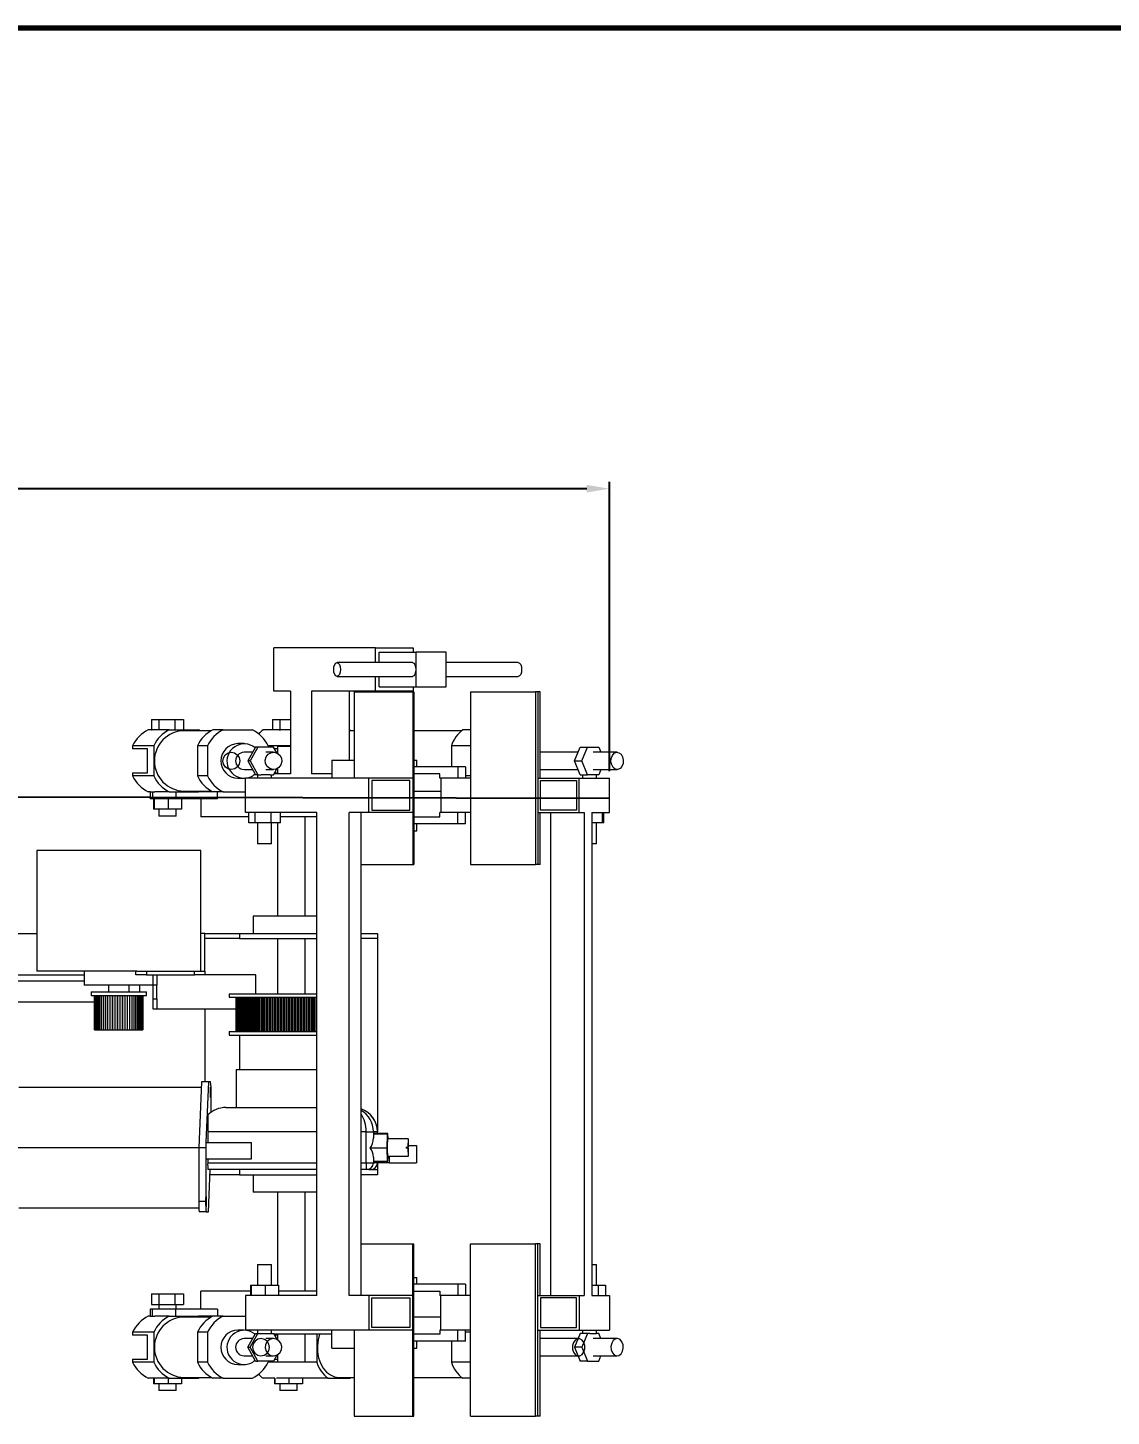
# Model space of a CAD drawing. Header units: millimetres. Extents: x -250 to 3947, y -1468 to 870.
# Drawn here: x 1384.6 to 1541.6, y 604.5 to 805.8 of the extents above; entities that cross this region are included whole.
import ezdxf

# ---------------------------------------------------------------- set-up
doc = ezdxf.new("R2010")
doc.units = ezdxf.units.MM
doc.header["$PDSIZE"] = -1
doc.layers.add('dddd', color=1, linetype='Continuous')
doc.styles.get("Standard").update_dxf_attribs({"font": 'times_0.ttf'})
doc.dimstyles.new('ISO-25', dxfattribs={"dimtxt": 2.5, "dimasz": 2.5, "dimexe": 1.25, "dimexo": 0.625, "dimtad": 1, "dimtxsty": 'Standard', "dimcen": 2.5, "dimadec": 0, "dimazin": 0, "dimtfac": 1, "dimtmove": 0, "dimatfit": 3, "dimfxl": 1, "dimarcsym": 0})

# ---------------------------------------------------------------- blocks, each defined once
blk = doc.blocks.new('*D11')
at = {"color": 0, "lineweight": -2}
for p, q in [((1179.95, 697.98), (1179.95, 739.94)), ((1465.59, 738.94), (1183.25, 738.94)), ((1468.89, 697.98), (1468.89, 739.94))]:
    blk.add_line(p, q, dxfattribs=at)
at = {"color": 0}
for points in [[(1183.25, 739.49), (1183.25, 738.39), (1179.95, 738.94)], [(1465.59, 739.49), (1465.59, 738.39), (1468.89, 738.94)]]:
    blk.add_solid(points, dxfattribs=at)
at = {"layer": 'Defpoints', "color": 0}
for p in [(1179.95, 738.94), (1179.95, 696.98), (1468.89, 696.98)]:
    blk.add_point(p, dxfattribs=at)
at = {"color": 0, "insert": (1324.42, 742.25), "char_height": 3.5, "attachment_point": 5}
blk.add_mtext('1445', dxfattribs=at)

msp = doc.modelspace()

# ---------------------------------------------------------------- linework, layer by layer
at = {"color": 7, "linetype": 'Continuous', "lineweight": 20}
for p, q in [((1420.2529, 709.6053), (1420.2529, 715.8553)), ((1434.9794, 715.8553), (1420.2529, 715.8553)), ((1434.9794, 713.7303), (1434.9794, 715.8553)), ((1434.9794, 715.8553), (1440.4539, 715.8553)), ((1435.5269, 713.7303), (1435.5269, 715.2303)), ((1435.5269, 715.2303), (1440.8337, 715.2303)), ((1440.4539, 715.8553), (1440.4539, 715.2303)), ((1440.8337, 715.2303), (1440.8337, 712.7303)), ((1445.2134, 715.2303), (1440.8337, 715.2303)), ((1445.2134, 712.7303), (1445.2134, 715.2303)), ((1440.3513, 713.7303), (1429.4022, 713.7303)), ((1440.8337, 712.7303), (1440.8337, 710.2303)), ((1455.68, 713.7303), (1445.2134, 713.7303)), ((1445.2134, 710.2303), (1445.2134, 712.7303)), ((1429.4022, 711.7303), (1440.3513, 711.7303)), ((1434.9794, 709.6053), (1434.9794, 711.7303)), ((1435.5269, 710.2303), (1435.5269, 711.7303)), ((1445.2134, 711.7303), (1455.68, 711.7303)), ((1422.6652, 709.6053), (1420.2529, 709.6053)), ((1422.6652, 709.6053), (1422.6652, 697.6053)), ((1425.6804, 709.6053), (1425.6804, 697.6053)), ((1434.9794, 709.6053), (1425.6804, 709.6053)), ((1431.155, 709.6053), (1431.155, 699.6053)), ((1431.8788, 709.4803), (1431.8788, 696.9803)), ((1431.8788, 709.4803), (1440.4121, 709.4803)), ((1440.4539, 709.6053), (1434.9794, 709.6053)), ((1435.5269, 710.2303), (1440.8337, 710.2303)), ((1440.4121, 709.4803), (1440.4121, 684.4803)), ((1440.4121, 709.4803), (1440.5324, 709.4803)), ((1440.4539, 710.2303), (1440.4539, 709.6053)), ((1440.5324, 709.4803), (1440.5324, 684.4803)), ((1440.8337, 710.2303), (1445.2134, 710.2303)), ((1448.759, 709.4803), (1448.759, 684.4803)), ((1448.759, 709.4803), (1458.1574, 709.4803)), ((1458.1574, 709.4803), (1458.1574, 684.4803)), ((1458.498, 709.4803), (1458.1574, 709.4803)), ((1458.498, 709.4803), (1458.498, 684.4803)), ((1458.8471, 709.4803), (1458.498, 709.4803)), ((1458.8471, 696.9803), (1458.8471, 709.4803)), ((1402.5283, 705.4803), (1402.5283, 703.9803)), ((1402.5283, 705.4803), (1403.5905, 705.4803)), ((1403.5905, 705.4803), (1403.5905, 703.9803)), ((1403.5905, 705.4803), (1405.8975, 705.4803)), ((1405.8975, 705.4803), (1405.8975, 703.9803)), ((1405.8975, 705.4803), (1407.1423, 705.4803)), ((1407.1423, 705.4803), (1407.1423, 703.9803)), ((1420.0468, 705.4803), (1420.0468, 703.9803)), ((1420.0468, 705.4803), (1421.1091, 705.4803)), ((1421.1091, 705.4803), (1421.1091, 703.9803)), ((1421.1091, 705.4803), (1422.6652, 705.4803)), ((1402.5283, 703.9803), (1402.0337, 703.9803)), ((1402.5283, 703.9803), (1402.61, 703.9803)), ((1405.0875, 703.9803), (1402.61, 703.9803)), ((1405.0875, 703.9803), (1409.3334, 703.9803)), ((1411.1863, 703.8553), (1407.2104, 703.8553)), ((1409.5683, 703.8553), (1409.3334, 703.9803)), ((1412.8916, 703.9803), (1411.4213, 703.9803)), ((1412.8916, 703.9803), (1417.1375, 703.9803)), ((1420.9989, 703.9803), (1418.6994, 703.9803)), ((1420.9989, 703.9803), (1421.1091, 703.9803)), ((1421.1091, 703.9803), (1421.2104, 703.9803)), ((1422.6652, 703.9803), (1421.2104, 703.9803)), ((1431.155, 703.9803), (1431.2402, 703.9803)), ((1431.8788, 703.8553), (1431.155, 703.8553)), ((1431.413, 703.8553), (1431.2402, 703.9803)), ((1447.4775, 703.8553), (1440.5324, 703.8553)), ((1448.759, 703.9803), (1447.6503, 703.9803)), ((1402.8271, 701.6598), (1399.7733, 701.6598)), ((1399.7733, 701.6598), (1399.7733, 701.2303)), ((1401.9222, 701.2303), (1399.7733, 701.2303)), ((1401.9222, 697.7303), (1401.9222, 701.2303)), ((1402.8271, 701.6598), (1402.8271, 697.3009)), ((1410.6312, 701.6598), (1409.1609, 701.6598)), ((1409.1609, 701.6598), (1409.1609, 697.3009)), ((1410.6312, 701.6598), (1410.6312, 697.3009)), ((1415.9194, 701.9803), (1415.0146, 701.9803)), ((1417.1763, 700.7303), (1415.9194, 700.7303)), ((1417.5981, 701.4803), (1416.4733, 699.4803)), ((1417.9374, 701.4803), (1416.8126, 699.4803)), ((1417.9374, 701.4803), (1417.5981, 701.4803)), ((1420.1869, 701.4803), (1417.9374, 701.4803)), ((1420.1932, 700.7303), (1419.0622, 700.7303)), ((1422.6652, 701.6598), (1419.3979, 701.6598)), ((1419.3979, 701.6598), (1419.3979, 701.4803)), ((1420.6632, 700.6335), (1420.1869, 701.4803)), ((1420.7609, 701.2303), (1420.3275, 701.2303)), ((1420.7609, 701.6053), (1420.7609, 700.5861)), ((1420.7609, 701.6053), (1421.0091, 701.6053)), ((1421.0091, 701.6053), (1422.6652, 701.6053)), ((1448.759, 701.6598), (1445.9877, 701.6598)), ((1445.9877, 701.6598), (1445.9877, 698.6053)), ((1464.3343, 700.7303), (1458.8471, 700.7303)), ((1463.8172, 699.4803), (1464.6445, 701.4803)), ((1464.6445, 701.4803), (1465.691, 701.4803)), ((1464.8636, 699.4803), (1465.691, 701.4803)), ((1465.691, 701.4803), (1467.3456, 701.4803)), ((1470.0063, 700.7303), (1466.5183, 700.7303)), ((1467.3456, 701.4803), (1467.6558, 700.7303)), ((1416.8126, 699.4803), (1416.4733, 699.4803)), ((1416.4733, 699.4803), (1417.5981, 697.4803)), ((1416.8126, 699.4803), (1417.9374, 697.4803)), ((1428.6618, 699.6053), (1428.6618, 696.9803)), ((1428.6618, 699.6053), (1431.8788, 699.6053)), ((1440.5324, 699.6053), (1440.9508, 699.6053)), ((1446.8933, 698.6053), (1440.5324, 698.6053)), ((1440.9508, 698.6053), (1440.9508, 699.6053)), ((1446.8933, 698.6053), (1446.8933, 696.9803)), ((1448.0443, 698.6053), (1446.8933, 698.6053)), ((1448.0443, 698.6053), (1448.0443, 696.9803)), ((1464.6445, 697.4803), (1463.8172, 699.4803)), ((1463.8172, 699.4803), (1464.8636, 699.4803)), ((1465.691, 697.4803), (1464.8636, 699.4803)), ((1399.7733, 697.7303), (1399.7733, 697.3009)), ((1399.7733, 697.7303), (1401.9222, 697.7303)), ((1402.8271, 697.3009), (1399.7733, 697.3009)), ((1410.6312, 697.3009), (1409.1609, 697.3009)), ((1415.0146, 696.9803), (1415.9194, 696.9803)), ((1415.9194, 698.2303), (1417.1763, 698.2303)), ((1416.1553, 691.9803), (1416.1553, 696.9803)), ((1433.9986, 696.9803), (1416.1553, 696.9803)), ((1417.9374, 697.4803), (1417.5981, 697.4803)), ((1417.8925, 697.4803), (1417.8925, 696.9803)), ((1417.9374, 697.4803), (1418.4179, 697.4803)), ((1419.7065, 697.4803), (1418.4179, 697.4803)), ((1419.0622, 698.2303), (1420.1932, 698.2303)), ((1419.7065, 697.4803), (1420.1869, 697.4803)), ((1419.8925, 696.9803), (1419.8925, 697.4803)), ((1420.1869, 697.4803), (1420.6632, 698.3272)), ((1422.6652, 697.6053), (1420.2572, 697.6053)), ((1420.3275, 697.7303), (1420.7609, 697.7303)), ((1420.7609, 698.3745), (1420.7609, 697.6053)), ((1428.6618, 697.6053), (1425.6804, 697.6053)), ((1433.9986, 691.9803), (1433.9986, 696.9803)), ((1440.4121, 696.9803), (1433.9986, 696.9803)), ((1439.9632, 696.6303), (1434.4475, 696.6303)), ((1434.4475, 696.6303), (1434.4475, 692.3303)), ((1439.9632, 692.3303), (1439.9632, 696.6303)), ((1440.4121, 696.9803), (1440.4121, 691.9803)), ((1444.3064, 697.6053), (1440.5324, 697.6053)), ((1444.3064, 696.9803), (1444.3064, 697.6053)), ((1446.8933, 696.9803), (1444.3064, 696.9803)), ((1444.4604, 696.9803), (1444.4604, 691.9803)), ((1448.759, 696.9803), (1446.8933, 696.9803)), ((1448.759, 697.3009), (1448.0443, 697.3009)), ((1458.498, 696.9803), (1458.498, 691.9803)), ((1458.498, 696.9803), (1464.5147, 696.9803)), ((1458.8471, 698.2303), (1464.3343, 698.2303)), ((1458.9192, 696.6303), (1464.0935, 696.6303)), ((1458.9192, 692.3303), (1458.9192, 696.6303)), ((1464.0935, 696.6303), (1464.0935, 692.3303)), ((1464.5147, 691.9803), (1464.5147, 696.9803)), ((1464.5147, 696.9803), (1468.8883, 696.9803)), ((1464.6445, 697.4803), (1465.691, 697.4803)), ((1464.9951, 697.4803), (1464.9951, 696.9803)), ((1466.0444, 697.4803), (1465.691, 697.4803)), ((1466.9922, 697.4803), (1466.0444, 697.4803)), ((1466.5183, 698.2303), (1470.0063, 698.2303)), ((1467.3456, 697.4803), (1466.9922, 697.4803)), ((1466.9951, 696.9803), (1466.9951, 697.4803)), ((1467.6558, 698.2303), (1467.3456, 697.4803)), ((1468.8883, 691.9803), (1468.8883, 696.9803)), ((1402.3352, 694.9803), (1402.0337, 694.9803)), ((1402.3352, 694.9803), (1402.3352, 693.9803)), ((1402.3352, 694.9803), (1402.6454, 694.9803)), ((1402.6454, 694.9803), (1402.6454, 693.9803)), ((1402.6454, 694.9803), (1402.9893, 694.9803)), ((1405.0875, 694.9803), (1402.9893, 694.9803)), ((1405.0875, 694.9803), (1409.3334, 694.9803)), ((1406.0414, 694.9803), (1406.0414, 693.9803)), ((1407.2104, 695.1053), (1411.1863, 695.1053)), ((1409.3334, 694.9803), (1409.5683, 695.1053)), ((1411.4213, 694.9803), (1409.3334, 694.9803)), ((1409.6511, 695.1053), (1409.6511, 694.9803)), ((1412.8916, 694.9803), (1411.4213, 694.9803)), ((1412.0634, 693.9803), (1412.0634, 694.9803)), ((1412.8916, 694.9803), (1416.1553, 694.9803)), ((1440.5324, 695.1053), (1444.4604, 695.1053)), ((1402.6454, 693.9803), (1402.3352, 693.9803)), ((1406.0414, 693.9803), (1402.6454, 693.9803)), ((1402.7967, 693.9803), (1402.7967, 692.4803)), ((1402.8762, 692.4803), (1402.7967, 692.4803)), ((1402.8762, 693.9803), (1402.8762, 692.4803)), ((1404.9147, 692.4803), (1402.8762, 692.4803)), ((1403.5853, 692.4803), (1403.5853, 691.4803)), ((1404.9147, 693.9803), (1404.9147, 692.4803)), ((1406.8738, 692.4803), (1404.9147, 692.4803)), ((1412.0634, 693.9803), (1406.0414, 693.9803)), ((1406.0853, 691.4803), (1406.0853, 692.4803)), ((1406.8738, 693.9803), (1406.8738, 692.4803)), ((1409.6511, 693.9803), (1409.6511, 691.3553)), ((1406.0853, 691.4803), (1403.5853, 691.4803)), ((1416.5953, 691.3553), (1409.6511, 691.3553)), ((1426.4856, 691.9803), (1416.1553, 691.9803)), ((1416.5953, 690.4803), (1416.5953, 691.9803)), ((1417.5391, 690.4803), (1416.5953, 690.4803)), ((1417.5391, 690.4803), (1417.5391, 691.9803)), ((1419.8364, 690.4803), (1417.5391, 690.4803)), ((1417.8925, 690.4803), (1417.8925, 687.4803)), ((1419.8364, 690.4803), (1419.8364, 691.9803)), ((1421.1898, 690.4803), (1419.8364, 690.4803)), ((1419.8925, 687.4803), (1419.8925, 690.4803)), ((1420.7609, 690.4803), (1420.7609, 676.9803)), ((1421.1898, 690.4803), (1421.1898, 691.9803)), ((1426.4856, 691.3553), (1421.1898, 691.3553)), ((1424.7609, 676.9803), (1424.7609, 691.3553)), ((1426.4856, 621.9803), (1426.4856, 691.9803)), ((1431.1812, 621.9803), (1431.1812, 691.9803)), ((1433.9986, 691.9803), (1431.1812, 691.9803)), ((1432.8992, 621.9803), (1432.8992, 691.9803)), ((1440.4121, 691.9803), (1433.9986, 691.9803)), ((1434.4475, 692.3303), (1439.9632, 692.3303)), ((1440.5324, 691.3553), (1444.3064, 691.3553)), ((1444.3064, 691.3553), (1444.3064, 691.9803)), ((1446.8933, 691.9803), (1444.3064, 691.9803)), ((1448.759, 691.9803), (1446.8933, 691.9803)), ((1446.8933, 690.3553), (1446.8933, 691.9803)), ((1448.0443, 690.3553), (1448.0443, 691.9803)), ((1458.498, 691.9803), (1464.5147, 691.9803)), ((1458.8471, 684.4803), (1458.8471, 691.9803)), ((1464.0935, 692.3303), (1458.9192, 692.3303)), ((1460.3395, 691.9803), (1460.3395, 621.9803)), ((1464.5147, 691.9803), (1465.2053, 691.9803)), ((1465.2053, 691.9803), (1465.2053, 621.9803)), ((1466.3562, 691.9803), (1468.8883, 691.9803)), ((1466.3562, 691.9803), (1466.3562, 621.9803)), ((1467.8934, 690.4803), (1466.3562, 690.4803)), ((1466.9951, 687.4803), (1466.9951, 690.4803)), ((1467.8934, 690.4803), (1467.8934, 691.9803)), ((1468.0832, 690.4803), (1467.8934, 690.4803)), ((1468.0832, 690.4803), (1468.0832, 691.9803)), ((1446.8933, 690.3553), (1440.5324, 690.3553)), ((1440.5324, 689.3553), (1440.9508, 689.3553)), ((1440.9508, 689.3553), (1440.9508, 690.3553)), ((1448.0443, 690.3553), (1446.8933, 690.3553)), ((1385.8709, 686.4803), (1385.8709, 668.9803)), ((1409.6509, 686.4803), (1385.8709, 686.4803)), ((1409.6509, 668.9803), (1409.6509, 686.4803)), ((1419.8925, 687.4803), (1417.8925, 687.4803)), ((1466.9951, 687.4803), (1466.3562, 687.4803)), ((1432.8992, 684.4803), (1440.4121, 684.4803)), ((1440.4121, 684.4803), (1440.5324, 684.4803)), ((1448.759, 684.4803), (1458.1574, 684.4803)), ((1458.498, 684.4803), (1458.1574, 684.4803)), ((1458.8471, 684.4803), (1458.498, 684.4803)), ((1417.2609, 676.9803), (1417.2609, 674.4803)), ((1426.4856, 676.9803), (1417.2609, 676.9803)), ((1362.0499, 674.4803), (1385.8709, 674.4803)), ((1409.6509, 674.4924), (1410.2609, 674.4924)), ((1410.2609, 674.4803), (1410.2609, 674.4924)), ((1410.2609, 673.7303), (1410.2609, 674.4803)), ((1410.2609, 674.4803), (1415.2609, 674.4803)), ((1415.2609, 674.4803), (1415.2609, 673.7303)), ((1415.2609, 674.4803), (1426.4856, 674.4803)), ((1432.8992, 674.4803), (1435.2609, 674.4803)), ((1435.2609, 674.4803), (1435.2609, 673.7303)), ((1415.2609, 673.7303), (1410.2609, 673.7303)), ((1410.2609, 668.9803), (1410.2609, 673.7303)), ((1415.2609, 673.7303), (1426.4856, 673.7303)), ((1420.7609, 673.7303), (1420.7609, 665.7303)), ((1424.7609, 665.7303), (1424.7609, 673.7303)), ((1435.2609, 673.7303), (1432.8992, 673.7303)), ((1435.2609, 673.7303), (1435.2609, 645.7303)), ((1362.0499, 668.4803), (1392.7609, 668.4803)), ((1400.3848, 668.9803), (1385.8709, 668.9803)), ((1392.7609, 668.9803), (1392.7609, 666.9803)), ((1400.2609, 668.4803), (1400.2609, 668.9803)), ((1401.7609, 668.4803), (1400.2609, 668.4803)), ((1400.3848, 668.9803), (1401.7609, 668.9803)), ((1401.7609, 668.9803), (1401.7609, 668.4803)), ((1401.7609, 668.9803), (1408.7609, 668.9803)), ((1401.7609, 668.4803), (1408.7609, 668.4803)), ((1402.7609, 666.9803), (1402.7609, 668.4803)), ((1403.2609, 668.4803), (1403.2609, 666.9803)), ((1408.7609, 668.4803), (1408.7609, 668.9803)), ((1408.7609, 668.9803), (1410.2609, 668.9803)), ((1410.2609, 668.4803), (1408.7609, 668.4803)), ((1410.2609, 668.9803), (1410.2609, 668.4803)), ((1417.6422, 668.4803), (1410.2609, 668.4803)), ((1417.6422, 665.7303), (1417.6422, 668.4803)), ((1392.7609, 667.5542), (1362.0499, 667.5542)), ((1402.7609, 666.9803), (1392.7609, 666.9803)), ((1396.2609, 666.9803), (1396.2609, 665.9803)), ((1399.2609, 665.9803), (1399.2609, 666.9803)), ((1400.8169, 665.9803), (1400.8169, 666.9803)), ((1402.7609, 664.9803), (1402.7609, 666.9803)), ((1403.2609, 666.9803), (1402.7609, 666.9803)), ((1403.2609, 664.9803), (1403.2609, 666.9803)), ((1362.0499, 664.5542), (1394.2641, 664.5542)), ((1393.7609, 665.9803), (1393.7609, 665.4803)), ((1393.7609, 665.9803), (1401.7609, 665.9803)), ((1393.7609, 665.4803), (1401.7609, 665.4803)), ((1394.2641, 665.4803), (1394.2641, 660.4803)), ((1394.2676, 660.4803), (1394.2676, 665.4803)), ((1394.299, 665.4803), (1394.299, 660.4803)), ((1394.3094, 660.4803), (1394.3094, 665.4803)), ((1394.3718, 665.4803), (1394.3718, 660.4803)), ((1394.389, 660.4803), (1394.389, 665.4803)), ((1394.4816, 665.4803), (1394.4816, 660.4803)), ((1394.5055, 660.4803), (1394.5055, 665.4803)), ((1394.6275, 665.4803), (1394.6275, 660.4803)), ((1394.6577, 660.4803), (1394.6577, 665.4803)), ((1394.8076, 665.4803), (1394.8076, 660.4803)), ((1394.8438, 660.4803), (1394.8438, 665.4803)), ((1395.0201, 665.4803), (1395.0201, 660.4803)), ((1395.062, 660.4803), (1395.062, 665.4803)), ((1395.2627, 665.4803), (1395.2627, 660.4803)), ((1395.3097, 660.4803), (1395.3097, 665.4803)), ((1395.5326, 665.4803), (1395.5326, 660.4803)), ((1395.5843, 660.4803), (1395.5843, 665.4803)), ((1395.8269, 665.4803), (1395.8269, 660.4803)), ((1395.8827, 660.4803), (1395.8827, 665.4803)), ((1396.1424, 665.4803), (1396.1424, 660.4803)), ((1396.2017, 660.4803), (1396.2017, 665.4803)), ((1396.4757, 665.4803), (1396.4757, 660.4803)), ((1396.5378, 660.4803), (1396.5378, 665.4803)), ((1396.823, 665.4803), (1396.823, 660.4803)), ((1396.8872, 660.4803), (1396.8872, 665.4803)), ((1397.1806, 665.4803), (1397.1806, 660.4803)), ((1397.2463, 660.4803), (1397.2463, 665.4803)), ((1397.5446, 665.4803), (1397.5446, 660.4803)), ((1397.611, 660.4803), (1397.611, 665.4803)), ((1397.9109, 665.4803), (1397.9109, 660.4803)), ((1397.9773, 660.4803), (1397.9773, 665.4803)), ((1398.2756, 665.4803), (1398.2756, 660.4803)), ((1398.3413, 660.4803), (1398.3413, 665.4803)), ((1398.6347, 665.4803), (1398.6347, 660.4803)), ((1398.6989, 660.4803), (1398.6989, 665.4803)), ((1398.9841, 665.4803), (1398.9841, 660.4803)), ((1399.0462, 660.4803), (1399.0462, 665.4803)), ((1399.3202, 665.4803), (1399.3202, 660.4803)), ((1399.3795, 660.4803), (1399.3795, 665.4803)), ((1399.6392, 665.4803), (1399.6392, 660.4803)), ((1399.695, 660.4803), (1399.695, 665.4803)), ((1399.9376, 665.4803), (1399.9376, 660.4803)), ((1399.9893, 660.4803), (1399.9893, 665.4803)), ((1400.2122, 665.4803), (1400.2122, 660.4803)), ((1400.2592, 660.4803), (1400.2592, 665.4803)), ((1400.4599, 665.4803), (1400.4599, 660.4803)), ((1400.5018, 660.4803), (1400.5018, 665.4803)), ((1400.678, 665.4803), (1400.678, 660.4803)), ((1400.7143, 660.4803), (1400.7143, 665.4803)), ((1400.8642, 665.4803), (1400.8642, 660.4803)), ((1400.8944, 660.4803), (1400.8944, 665.4803)), ((1401.0164, 665.4803), (1401.0164, 660.4803)), ((1401.0402, 660.4803), (1401.0402, 665.4803)), ((1401.1329, 665.4803), (1401.1329, 660.4803)), ((1401.1501, 660.4803), (1401.1501, 665.4803)), ((1401.2125, 665.4803), (1401.2125, 660.4803)), ((1401.2229, 660.4803), (1401.2229, 665.4803)), ((1401.2543, 665.4803), (1401.2543, 660.4803)), ((1401.2577, 660.4803), (1401.2577, 665.4803)), ((1401.7609, 665.4803), (1401.7609, 665.9803)), ((1402.7609, 663.4803), (1402.7609, 664.9803)), ((1402.7609, 664.9803), (1403.2609, 664.9803)), ((1403.2609, 664.9803), (1403.2609, 663.4803)), ((1413.7609, 665.7303), (1413.7609, 665.2303)), ((1413.7609, 665.7303), (1426.4856, 665.7303)), ((1413.7609, 665.2303), (1426.4759, 665.2303)), ((1414.7615, 660.2303), (1414.7615, 665.2303)), ((1414.7638, 665.2303), (1414.7638, 660.2303)), ((1414.7773, 660.2303), (1414.7773, 665.2303)), ((1414.7858, 665.2303), (1414.7858, 660.2303)), ((1414.8151, 660.2303), (1414.8151, 665.2303)), ((1414.8298, 665.2303), (1414.8298, 660.2303)), ((1414.8746, 660.2303), (1414.8746, 665.2303)), ((1414.8954, 665.2303), (1414.8954, 660.2303)), ((1414.9557, 660.2303), (1414.9557, 665.2303)), ((1414.9827, 665.2303), (1414.9827, 660.2303)), ((1415.0583, 660.2303), (1415.0583, 665.2303)), ((1415.0912, 665.2303), (1415.0912, 660.2303)), ((1415.1819, 660.2303), (1415.1819, 665.2303)), ((1415.2208, 665.2303), (1415.2208, 660.2303)), ((1415.3263, 660.2303), (1415.3263, 665.2303)), ((1415.371, 665.2303), (1415.371, 660.2303)), ((1415.4911, 660.2303), (1415.4911, 665.2303)), ((1415.5415, 665.2303), (1415.5415, 660.2303)), ((1415.6758, 660.2303), (1415.6758, 665.2303)), ((1415.7318, 665.2303), (1415.7318, 660.2303)), ((1415.8799, 660.2303), (1415.8799, 665.2303)), ((1415.9413, 665.2303), (1415.9413, 660.2303)), ((1416.1029, 660.2303), (1416.1029, 665.2303)), ((1416.1696, 665.2303), (1416.1696, 660.2303)), ((1416.3442, 660.2303), (1416.3442, 665.2303)), ((1416.4159, 665.2303), (1416.4159, 660.2303)), ((1416.603, 660.2303), (1416.603, 665.2303)), ((1416.6796, 665.2303), (1416.6796, 660.2303)), ((1416.8787, 660.2303), (1416.8787, 665.2303)), ((1416.9599, 665.2303), (1416.9599, 660.2303)), ((1417.1706, 660.2303), (1417.1706, 665.2303)), ((1417.2562, 665.2303), (1417.2562, 660.2303)), ((1417.4777, 660.2303), (1417.4777, 665.2303)), ((1417.5676, 665.2303), (1417.5676, 660.2303)), ((1417.7994, 660.2303), (1417.7994, 665.2303)), ((1417.8931, 665.2303), (1417.8931, 660.2303)), ((1418.1346, 660.2303), (1418.1346, 665.2303)), ((1418.2321, 665.2303), (1418.2321, 660.2303)), ((1418.4825, 660.2303), (1418.4825, 665.2303)), ((1418.5834, 665.2303), (1418.5834, 660.2303)), ((1418.8422, 660.2303), (1418.8422, 665.2303)), ((1418.9462, 665.2303), (1418.9462, 660.2303)), ((1419.2125, 660.2303), (1419.2125, 665.2303)), ((1419.3195, 665.2303), (1419.3195, 660.2303)), ((1419.5927, 660.2303), (1419.5927, 665.2303)), ((1419.7022, 665.2303), (1419.7022, 660.2303)), ((1419.9815, 660.2303), (1419.9815, 665.2303)), ((1420.0932, 665.2303), (1420.0932, 660.2303)), ((1420.3779, 660.2303), (1420.3779, 665.2303)), ((1420.4916, 665.2303), (1420.4916, 660.2303)), ((1420.7808, 660.2303), (1420.7808, 665.2303)), ((1420.8962, 665.2303), (1420.8962, 660.2303)), ((1421.1892, 660.2303), (1421.1892, 665.2303)), ((1421.3059, 665.2303), (1421.3059, 660.2303)), ((1421.6019, 660.2303), (1421.6019, 665.2303)), ((1421.7196, 665.2303), (1421.7196, 660.2303)), ((1422.0177, 660.2303), (1422.0177, 665.2303)), ((1422.1362, 665.2303), (1422.1362, 660.2303)), ((1422.4356, 660.2303), (1422.4356, 665.2303)), ((1422.5544, 665.2303), (1422.5544, 660.2303)), ((1422.8544, 660.2303), (1422.8544, 665.2303)), ((1422.9733, 665.2303), (1422.9733, 660.2303)), ((1423.2729, 660.2303), (1423.2729, 665.2303)), ((1423.3915, 665.2303), (1423.3915, 660.2303)), ((1423.6901, 660.2303), (1423.6901, 665.2303)), ((1423.808, 665.2303), (1423.808, 660.2303)), ((1424.1046, 660.2303), (1424.1046, 665.2303)), ((1424.2217, 665.2303), (1424.2217, 660.2303)), ((1424.5155, 660.2303), (1424.5155, 665.2303)), ((1424.6313, 665.2303), (1424.6313, 660.2303)), ((1424.9216, 660.2303), (1424.9216, 665.2303)), ((1425.0358, 665.2303), (1425.0358, 660.2303)), ((1425.3218, 660.2303), (1425.3218, 665.2303)), ((1425.4341, 665.2303), (1425.4341, 660.2303)), ((1425.7149, 660.2303), (1425.7149, 665.2303)), ((1425.8251, 665.2303), (1425.8251, 660.2303)), ((1426.1, 660.2303), (1426.1, 665.2303)), ((1426.2076, 665.2303), (1426.2076, 660.2303)), ((1426.4759, 660.2303), (1426.4759, 665.2303)), ((1403.2609, 663.4803), (1402.7609, 663.4803)), ((1414.7615, 663.4803), (1403.2609, 663.4803)), ((1410.2609, 663.4803), (1410.2609, 652.9562)), ((1394.2641, 660.4803), (1394.2676, 660.4803)), ((1394.2676, 660.4803), (1394.299, 660.4803)), ((1394.299, 660.4803), (1394.3094, 660.4803)), ((1394.3094, 660.4803), (1394.3718, 660.4803)), ((1394.3718, 660.4803), (1394.389, 660.4803)), ((1394.389, 660.4803), (1394.4816, 660.4803)), ((1394.4816, 660.4803), (1394.5055, 660.4803)), ((1394.5055, 660.4803), (1394.6275, 660.4803)), ((1394.6275, 660.4803), (1394.6577, 660.4803)), ((1394.6577, 660.4803), (1394.8076, 660.4803)), ((1394.8076, 660.4803), (1394.8438, 660.4803)), ((1394.8438, 660.4803), (1395.0201, 660.4803)), ((1395.0201, 660.4803), (1395.062, 660.4803)), ((1395.062, 660.4803), (1395.2627, 660.4803)), ((1395.2627, 660.4803), (1395.3097, 660.4803)), ((1395.3097, 660.4803), (1395.5326, 660.4803)), ((1395.5326, 660.4803), (1395.5843, 660.4803)), ((1395.5843, 660.4803), (1395.8269, 660.4803)), ((1395.8269, 660.4803), (1395.8827, 660.4803)), ((1395.8827, 660.4803), (1396.1424, 660.4803)), ((1396.1424, 660.4803), (1396.2017, 660.4803)), ((1396.2017, 660.4803), (1396.4757, 660.4803)), ((1396.4757, 660.4803), (1396.5378, 660.4803)), ((1396.5378, 660.4803), (1396.823, 660.4803)), ((1396.823, 660.4803), (1396.8872, 660.4803)), ((1396.8872, 660.4803), (1397.1806, 660.4803)), ((1397.1806, 660.4803), (1397.2463, 660.4803)), ((1397.2463, 660.4803), (1397.5446, 660.4803)), ((1397.5446, 660.4803), (1397.611, 660.4803)), ((1397.611, 660.4803), (1397.9109, 660.4803)), ((1397.9109, 660.4803), (1397.9773, 660.4803)), ((1397.9773, 660.4803), (1398.2756, 660.4803)), ((1398.2756, 660.4803), (1398.3413, 660.4803)), ((1398.3413, 660.4803), (1398.6347, 660.4803)), ((1398.6347, 660.4803), (1398.6989, 660.4803)), ((1398.6989, 660.4803), (1398.9841, 660.4803)), ((1398.9841, 660.4803), (1399.0462, 660.4803)), ((1399.0462, 660.4803), (1399.3202, 660.4803)), ((1399.3202, 660.4803), (1399.3795, 660.4803)), ((1399.3795, 660.4803), (1399.6392, 660.4803)), ((1399.6392, 660.4803), (1399.695, 660.4803)), ((1399.695, 660.4803), (1399.9376, 660.4803)), ((1399.9376, 660.4803), (1399.9893, 660.4803)), ((1399.9893, 660.4803), (1400.2122, 660.4803)), ((1400.2122, 660.4803), (1400.2592, 660.4803)), ((1400.2592, 660.4803), (1400.4599, 660.4803)), ((1400.4599, 660.4803), (1400.5018, 660.4803)), ((1400.5018, 660.4803), (1400.678, 660.4803)), ((1400.678, 660.4803), (1400.7143, 660.4803)), ((1400.7143, 660.4803), (1400.8642, 660.4803)), ((1400.8642, 660.4803), (1400.8944, 660.4803)), ((1400.8944, 660.4803), (1401.0164, 660.4803)), ((1401.0164, 660.4803), (1401.0402, 660.4803)), ((1401.0402, 660.4803), (1401.1329, 660.4803)), ((1401.1329, 660.4803), (1401.1501, 660.4803)), ((1401.1501, 660.4803), (1401.2125, 660.4803)), ((1401.2125, 660.4803), (1401.2229, 660.4803)), ((1401.2229, 660.4803), (1401.2543, 660.4803)), ((1401.2543, 660.4803), (1401.2577, 660.4803)), ((1413.7609, 660.2303), (1413.7609, 659.7303)), ((1413.7609, 660.2303), (1426.4759, 660.2303)), ((1413.7609, 659.7303), (1426.4856, 659.7303)), ((1415.2609, 659.7303), (1415.2609, 654.7303)), ((1414.7609, 654.7303), (1414.7609, 649.2303)), ((1414.7609, 654.7303), (1422.4313, 654.7303)), ((1422.4313, 654.7303), (1426.4856, 654.7303)), ((1383.279, 652.1694), (1409.7274, 652.1694)), ((1409.7598, 652.9562), (1409.3655, 643.3863)), ((1410.7589, 652.9562), (1409.7598, 652.9562)), ((1410.7589, 652.9562), (1410.3964, 644.1587)), ((1411.0782, 652.9562), (1410.7589, 652.9562)), ((1411.1401, 648.5518), (1411.1401, 651.4562)), ((1413.2947, 649.2303), (1426.4856, 649.2303)), ((1410.3646, 644.1587), (1410.3646, 643.3863)), ((1410.6526, 645.7303), (1410.6526, 644.1587)), ((1417.0255, 641.7896), (1417.0255, 644.1587)), ((1433.6331, 645.7303), (1434.6735, 645.7303)), ((1433.6331, 641.2303), (1433.6331, 645.7303)), ((1434.6735, 645.7303), (1434.6735, 644.8545)), ((1435.2503, 645.7303), (1434.6735, 645.7303)), ((1434.6851, 645.3818), (1434.6735, 644.8545)), ((1434.7802, 645.4549), (1434.6851, 645.3818)), ((1436.6834, 645.3818), (1434.6851, 645.3818)), ((1436.7785, 645.4549), (1434.7802, 645.4549)), ((1435.2609, 645.4549), (1435.2609, 645.7303)), ((1436.6834, 645.3818), (1436.6385, 643.3463)), ((1436.7785, 645.4549), (1436.6834, 645.3818)), ((1439.731, 644.6694), (1436.7336, 644.6694)), ((1436.7986, 644.6694), (1436.7785, 645.4549)), ((1382.9185, 643.4194), (1409.3668, 643.4194)), ((1410.3646, 643.3863), (1409.3655, 643.3863)), ((1409.3655, 643.3863), (1409.3655, 635.5901)), ((1410.3646, 643.3863), (1410.3646, 641.7896)), ((1436.6385, 643.3463), (1434.2294, 643.3463)), ((1436.6385, 643.3463), (1436.6886, 641.3838)), ((1436.7336, 642.1694), (1439.731, 642.1694)), ((1436.7837, 641.4569), (1436.7995, 642.1694)), ((1436.987, 641.2303), (1436.987, 642.1694)), ((1439.4298, 643.485), (1439.6796, 643.485)), ((1439.6796, 643.3537), (1439.4298, 643.3537)), ((1439.7825, 643.485), (1439.6796, 643.485)), ((1439.6796, 643.3537), (1439.7825, 643.3537)), ((1440.9262, 643.7303), (1440.9262, 641.2303)), ((1440.9462, 641.2303), (1440.9462, 643.7303)), ((1410.3646, 641.7896), (1410.3646, 635.5901)), ((1410.6526, 641.7896), (1410.6526, 641.2303)), ((1426.4856, 640.2303), (1410.6939, 640.2303)), ((1410.7609, 634.0901), (1411.0139, 640.2301)), ((1415.2609, 640.2303), (1415.2609, 639.4803)), ((1433.6743, 640.2303), (1432.8992, 640.2303)), ((1433.6331, 641.2303), (1434.6735, 641.2303)), ((1434.0131, 640.2303), (1433.6743, 640.2303)), ((1434.0131, 640.2303), (1435.2609, 640.2303)), ((1434.6735, 642.0434), (1434.6735, 641.2303)), ((1434.6735, 642.0434), (1434.6903, 641.3838)), ((1434.6735, 641.2303), (1434.8383, 641.2303)), ((1436.6886, 641.3838), (1434.6903, 641.3838)), ((1434.8383, 641.3838), (1434.8383, 641.2303)), ((1436.987, 641.2303), (1434.8383, 641.2303)), ((1435.2609, 641.2303), (1435.2609, 640.2303)), ((1435.2609, 640.2303), (1435.2609, 639.4803)), ((1436.6886, 641.3838), (1436.7837, 641.4569)), ((1415.2609, 639.4803), (1410.983, 639.4803)), ((1415.2609, 639.4803), (1426.4856, 639.4803)), ((1417.2609, 639.4803), (1417.2609, 636.9803)), ((1435.2609, 639.4803), (1432.8992, 639.4803)), ((1426.4856, 636.9803), (1417.2609, 636.9803)), ((1420.7609, 636.9803), (1420.7609, 623.4803)), ((1424.7609, 622.6053), (1424.7609, 636.9803)), ((1383.279, 634.6694), (1409.3785, 634.6694)), ((1410.3646, 635.5901), (1409.3655, 635.5901)), ((1410.4264, 634.0901), (1409.4273, 634.0901)), ((1410.4264, 634.0901), (1410.7609, 634.0901)), ((1432.8992, 629.4803), (1440.4121, 629.4803)), ((1440.4121, 604.4803), (1440.4121, 629.4803)), ((1440.4121, 629.4803), (1440.5324, 629.4803)), ((1440.5324, 604.4803), (1440.5324, 629.4803)), ((1448.759, 604.4803), (1448.759, 629.4803)), ((1448.759, 629.4803), (1458.1574, 629.4803)), ((1458.1574, 604.4803), (1458.1574, 629.4803)), ((1458.498, 629.4803), (1458.1574, 629.4803)), ((1458.498, 604.4803), (1458.498, 629.4803)), ((1458.8471, 629.4803), (1458.498, 629.4803)), ((1458.8471, 621.9803), (1458.8471, 629.4803)), ((1417.8925, 626.4803), (1417.8925, 623.4803)), ((1417.8925, 626.4803), (1419.8925, 626.4803)), ((1419.8925, 623.4803), (1419.8925, 626.4803)), ((1466.3562, 626.4803), (1466.9951, 626.4803)), ((1466.9951, 623.4803), (1466.9951, 626.4803)), ((1440.5324, 624.6053), (1440.9508, 624.6053)), ((1440.9508, 623.6053), (1440.9508, 624.6053)), ((1402.5283, 622.1995), (1402.5283, 620.6995)), ((1402.5283, 622.1995), (1403.5905, 622.1995)), ((1403.5905, 622.1995), (1403.5905, 620.6995)), ((1403.5905, 622.1995), (1405.8975, 622.1995)), ((1405.8975, 622.1995), (1405.8975, 620.6995)), ((1405.8975, 622.1995), (1407.1423, 622.1995)), ((1407.1423, 622.1995), (1407.1423, 620.6995)), ((1409.6511, 619.9803), (1409.6511, 622.6053)), ((1416.853, 622.6053), (1409.6511, 622.6053)), ((1416.1553, 621.9803), (1416.1553, 616.9803)), ((1426.4856, 621.9803), (1416.1553, 621.9803)), ((1416.853, 623.4803), (1416.853, 621.9803)), ((1416.853, 623.4803), (1416.9345, 623.4803)), ((1416.9345, 623.4803), (1416.9345, 621.9803)), ((1416.9345, 623.4803), (1418.9741, 623.4803)), ((1418.9741, 623.4803), (1418.9741, 621.9803)), ((1418.9741, 623.4803), (1420.932, 623.4803)), ((1420.932, 623.4803), (1420.932, 621.9803)), ((1426.4856, 622.6053), (1420.932, 622.6053)), ((1433.9986, 621.9803), (1431.1812, 621.9803)), ((1433.9986, 621.9803), (1433.9986, 616.9803)), ((1440.4121, 621.9803), (1433.9986, 621.9803)), ((1440.4121, 616.9803), (1440.4121, 621.9803)), ((1446.8933, 623.6053), (1440.5324, 623.6053)), ((1440.5324, 622.6053), (1444.3064, 622.6053)), ((1444.3064, 622.6053), (1444.3064, 621.9803)), ((1446.8933, 621.9803), (1444.3064, 621.9803)), ((1444.4604, 616.9803), (1444.4604, 621.9803)), ((1446.8933, 623.6053), (1446.8933, 621.9803)), ((1448.0443, 623.6053), (1446.8933, 623.6053)), ((1448.759, 621.9803), (1446.8933, 621.9803)), ((1448.0443, 623.6053), (1448.0443, 621.9803)), ((1458.498, 621.9803), (1464.5147, 621.9803)), ((1458.498, 616.9803), (1458.498, 621.9803)), ((1464.5147, 621.9803), (1464.5147, 616.9803)), ((1464.5147, 621.9803), (1465.2053, 621.9803)), ((1466.3562, 623.4803), (1467.2591, 623.4803)), ((1466.3562, 621.9803), (1468.8883, 621.9803)), ((1467.2591, 623.4803), (1467.2591, 621.9803)), ((1467.2591, 623.4803), (1468.3009, 623.4803)), ((1468.3009, 623.4803), (1468.3009, 621.9803)), ((1468.8883, 621.9803), (1468.8883, 616.9803)), ((1402.3352, 619.9803), (1402.3352, 618.9803)), ((1402.6454, 619.9803), (1402.3352, 619.9803)), ((1402.5283, 620.6995), (1403.5905, 620.6995)), ((1402.6454, 618.9803), (1402.6454, 619.9803)), ((1406.0414, 619.9803), (1402.6454, 619.9803)), ((1403.5853, 620.6995), (1403.5853, 619.9803)), ((1403.5905, 620.6995), (1405.8975, 620.6995)), ((1405.8975, 620.6995), (1407.1423, 620.6995)), ((1406.0414, 618.9803), (1406.0414, 619.9803)), ((1412.0634, 619.9803), (1406.0414, 619.9803)), ((1406.0853, 619.9803), (1406.0853, 620.6995)), ((1412.0634, 619.9803), (1412.0634, 618.9803)), ((1434.4475, 621.6303), (1439.9632, 621.6303)), ((1434.4475, 617.3303), (1434.4475, 621.6303)), ((1439.9632, 621.6303), (1439.9632, 617.3303)), ((1464.0935, 621.6303), (1458.9192, 621.6303)), ((1458.9192, 621.6303), (1458.9192, 617.3303)), ((1464.0935, 617.3303), (1464.0935, 621.6303)), ((1402.3352, 618.9803), (1402.0337, 618.9803)), ((1402.3352, 618.9803), (1402.6454, 618.9803)), ((1402.6454, 618.9803), (1402.9893, 618.9803)), ((1405.0875, 618.9803), (1402.9893, 618.9803)), ((1405.0875, 618.9803), (1409.3334, 618.9803)), ((1411.1863, 618.8553), (1407.2104, 618.8553)), ((1409.5683, 618.8553), (1409.3334, 618.9803)), ((1411.4213, 618.9803), (1409.3334, 618.9803)), ((1409.6511, 618.8553), (1409.6511, 618.9803)), ((1412.8916, 618.9803), (1411.4213, 618.9803)), ((1412.8916, 618.9803), (1416.1553, 618.9803)), ((1444.4604, 618.8553), (1440.5324, 618.8553)), ((1399.7733, 616.6598), (1399.7733, 616.2303)), ((1402.8271, 616.6598), (1399.7733, 616.6598)), ((1401.9222, 616.2303), (1399.7733, 616.2303)), ((1401.9222, 612.7303), (1401.9222, 616.2303)), ((1402.8271, 616.6598), (1402.8271, 612.3009)), ((1410.6312, 616.6598), (1409.1609, 616.6598)), ((1409.1609, 616.6598), (1409.1609, 612.3009)), ((1410.6312, 616.6598), (1410.6312, 612.3009)), ((1415.9194, 616.9803), (1415.0146, 616.9803)), ((1433.9986, 616.9803), (1416.1553, 616.9803)), ((1416.4733, 614.4803), (1417.5981, 616.4803)), ((1416.8126, 614.4803), (1417.9374, 616.4803)), ((1417.5981, 616.4803), (1417.9374, 616.4803)), ((1417.8925, 616.9803), (1417.8925, 616.4803)), ((1417.9374, 616.4803), (1418.4179, 616.4803)), ((1418.4179, 616.4803), (1419.7065, 616.4803)), ((1419.7065, 616.4803), (1420.1869, 616.4803)), ((1419.8925, 616.4803), (1419.8925, 616.9803)), ((1420.1869, 616.4803), (1420.6632, 615.6334)), ((1428.6618, 616.3553), (1420.2572, 616.3553)), ((1420.7609, 616.2303), (1420.3275, 616.2303)), ((1420.7609, 616.3553), (1420.7609, 615.5861)), ((1424.7609, 612.3553), (1424.7609, 616.3553)), ((1426.4546, 616.3553), (1426.4546, 612.3009)), ((1428.6618, 614.3553), (1428.6618, 616.9803)), ((1431.8788, 616.9803), (1431.8788, 604.4803)), ((1440.4121, 616.9803), (1433.9986, 616.9803)), ((1439.9632, 617.3303), (1434.4475, 617.3303)), ((1444.3064, 616.3553), (1440.5324, 616.3553)), ((1444.3064, 616.9803), (1444.3064, 616.3553)), ((1446.8933, 616.9803), (1444.3064, 616.9803)), ((1448.759, 616.9803), (1446.8933, 616.9803)), ((1446.8933, 615.3553), (1446.8933, 616.9803)), ((1448.0443, 615.3553), (1448.0443, 616.9803)), ((1448.759, 616.6598), (1448.0443, 616.6598)), ((1458.498, 616.9803), (1464.5147, 616.9803)), ((1458.8471, 604.4803), (1458.8471, 616.9803)), ((1458.9192, 617.3303), (1464.0935, 617.3303)), ((1464.6445, 616.4803), (1463.8172, 614.4803)), ((1464.5147, 616.9803), (1468.8883, 616.9803)), ((1465.691, 616.4803), (1464.6445, 616.4803)), ((1465.691, 616.4803), (1464.8636, 614.4803)), ((1464.9951, 616.9803), (1464.9951, 616.4803)), ((1466.0444, 616.4803), (1465.691, 616.4803)), ((1466.0444, 616.4803), (1466.9922, 616.4803)), ((1467.3456, 616.4803), (1466.9922, 616.4803)), ((1466.9951, 616.4803), (1466.9951, 616.9803)), ((1467.6558, 615.7303), (1467.3456, 616.4803)), ((1417.1763, 615.7303), (1415.9194, 615.7303)), ((1417.5981, 612.4803), (1416.4733, 614.4803)), ((1416.4733, 614.4803), (1416.8126, 614.4803)), ((1417.9374, 612.4803), (1416.8126, 614.4803)), ((1420.1932, 615.7303), (1419.0622, 615.7303)), ((1428.6618, 614.3553), (1431.8788, 614.3553)), ((1446.8933, 615.3553), (1440.5324, 615.3553)), ((1440.5324, 614.3553), (1440.9508, 614.3553)), ((1440.9508, 614.3553), (1440.9508, 615.3553)), ((1445.9877, 615.3553), (1445.9877, 612.3009)), ((1448.0443, 615.3553), (1446.8933, 615.3553)), ((1464.3343, 615.7303), (1458.8471, 615.7303)), ((1464.8636, 614.4803), (1463.8172, 614.4803)), ((1463.8172, 614.4803), (1464.6445, 612.4803)), ((1464.8636, 614.4803), (1465.691, 612.4803)), ((1470.0063, 615.7303), (1466.5183, 615.7303)), ((1399.7733, 612.7303), (1399.7733, 612.3009)), ((1399.7733, 612.7303), (1401.9222, 612.7303)), ((1402.8271, 612.3009), (1399.7733, 612.3009)), ((1410.6312, 612.3009), (1409.1609, 612.3009)), ((1415.0146, 611.9803), (1415.9194, 611.9803)), ((1415.9194, 613.2303), (1417.1763, 613.2303)), ((1417.5981, 612.4803), (1417.9374, 612.4803)), ((1420.1869, 612.4803), (1417.9374, 612.4803)), ((1419.0622, 613.2303), (1420.1932, 613.2303)), ((1419.3979, 612.4803), (1419.3979, 612.3009)), ((1426.4546, 612.3009), (1419.3979, 612.3009)), ((1420.6632, 613.3272), (1420.1869, 612.4803)), ((1420.3275, 612.7303), (1420.7609, 612.7303)), ((1420.7609, 613.3745), (1420.7609, 612.3553)), ((1420.7609, 612.3553), (1421.0091, 612.3553)), ((1421.0091, 612.3553), (1424.7609, 612.3553)), ((1448.759, 612.3009), (1445.9877, 612.3009)), ((1458.8471, 613.2303), (1464.3343, 613.2303)), ((1465.691, 612.4803), (1464.6445, 612.4803)), ((1465.691, 612.4803), (1467.3456, 612.4803)), ((1466.5183, 613.2303), (1470.0063, 613.2303)), ((1467.3456, 612.4803), (1467.6558, 613.2303)), ((1402.8752, 609.9803), (1402.0337, 609.9803)), ((1402.7967, 609.9803), (1402.7967, 609.1995)), ((1402.8762, 609.983), (1402.8762, 609.1995)), ((1405.0875, 609.9803), (1402.8826, 609.9803)), ((1404.9147, 609.9803), (1404.9147, 609.1995)), ((1405.0875, 609.9803), (1409.3334, 609.9803)), ((1406.8738, 609.9803), (1406.8738, 609.1995)), ((1407.2104, 610.1053), (1411.1863, 610.1053)), ((1409.3334, 609.9803), (1409.5683, 610.1053)), ((1412.8916, 609.9803), (1411.4213, 609.9803)), ((1412.8916, 609.9803), (1417.1375, 609.9803)), ((1420.3908, 609.9803), (1418.6994, 609.9803)), ((1420.3153, 609.9803), (1420.3153, 609.1995)), ((1420.3947, 610.0186), (1420.3947, 609.1995)), ((1428.1172, 609.9803), (1420.6185, 609.9803)), ((1422.4332, 609.9803), (1422.4332, 609.1995)), ((1424.3923, 609.9803), (1424.3923, 609.1995)), ((1428.1172, 609.9803), (1431.2402, 609.9803)), ((1429.6787, 610.1053), (1431.8788, 610.1053)), ((1431.2402, 609.9803), (1431.413, 610.1053)), ((1440.5324, 610.1053), (1447.4775, 610.1053)), ((1448.759, 609.9803), (1447.6503, 609.9803)), ((1402.8762, 609.1995), (1402.7967, 609.1995)), ((1404.9147, 609.1995), (1402.8762, 609.1995)), ((1403.5853, 609.1995), (1403.5853, 608.1995)), ((1406.0853, 608.1995), (1403.5853, 608.1995)), ((1406.8738, 609.1995), (1404.9147, 609.1995)), ((1406.0853, 608.1995), (1406.0853, 609.1995)), ((1420.3947, 609.1995), (1420.3153, 609.1995)), ((1422.4332, 609.1995), (1420.3947, 609.1995)), ((1421.1038, 609.1995), (1421.1038, 608.1995)), ((1423.6038, 608.1995), (1421.1038, 608.1995)), ((1424.3923, 609.1995), (1422.4332, 609.1995)), ((1423.6038, 608.1995), (1423.6038, 609.1995)), ((1431.8788, 604.4803), (1440.4121, 604.4803)), ((1440.4121, 604.4803), (1440.5324, 604.4803)), ((1448.759, 604.4803), (1458.1574, 604.4803)), ((1458.498, 604.4803), (1458.1574, 604.4803)), ((1458.8471, 604.4803), (1458.498, 604.4803))]:
    msp.add_line(p, q, dxfattribs=at)
msp.add_line((1468.8883, 694.0056), (1179.9468, 694.7476))
at = {"color": 8, "linetype": 'Continuous', "lineweight": 20}
for p, q in [((1426.4856, 645.7303), (1410.6526, 645.7303)), ((1433.6331, 645.7303), (1432.8992, 645.7303)), ((1435.2503, 645.4549), (1435.2503, 645.7303)), ((1435.2609, 645.7303), (1435.2503, 645.7303)), ((1410.6526, 641.2303), (1426.4856, 641.2303)), ((1432.8992, 641.2303), (1433.6331, 641.2303))]:
    msp.add_line(p, q, dxfattribs=at)
at = {"color": 7, "linetype": 'Continuous', "lineweight": 20, "flags": 128}
for points in [[(1428.9198, 712.7303), (1428.9565, 713.113), (1429.0611, 713.4374), (1429.2176, 713.6542), (1429.4022, 713.7303), (1429.5868, 713.6542), (1429.7433, 713.4374), (1429.8479, 713.113), (1429.8846, 712.7303), (1429.8479, 712.3477), (1429.7433, 712.0232), (1429.5868, 711.8065), (1429.4022, 711.7303), (1429.2176, 711.8065), (1429.0611, 712.0232), (1428.9565, 712.3477), (1428.9198, 712.7303)], [(1440.3513, 713.7303), (1440.5359, 713.6542), (1440.6924, 713.4374), (1440.797, 713.113), (1440.8337, 712.7303)], [(1440.8337, 712.7303), (1440.797, 712.3477), (1440.6924, 712.0232), (1440.5359, 711.8065), (1440.3513, 711.7303)], [(1455.68, 713.7303), (1455.8646, 713.6542), (1456.0211, 713.4374), (1456.1257, 713.113), (1456.1625, 712.7303), (1456.1257, 712.3477), (1456.0211, 712.0232), (1455.8646, 711.8065), (1455.68, 711.7303)], [(1415.3031, 699.4997), (1415.2176, 699.0199), (1414.9598, 698.6102), (1414.5689, 698.333), (1414.1045, 698.2305), (1413.6371, 698.3182), (1413.2381, 698.5829), (1412.9681, 698.9842), (1412.8682, 699.461), (1412.9536, 699.9408), (1413.2114, 700.3504), (1413.6023, 700.6276), (1414.0668, 700.7302), (1414.5341, 700.6425), (1414.9332, 700.3778), (1415.2032, 699.9765), (1415.3031, 699.4997)], [(1421.3519, 699.8643), (1421.4069, 699.3798), (1421.277, 698.9107), (1420.9821, 698.5282), (1420.5672, 698.2908), (1420.0953, 698.2344), (1419.6383, 698.3677), (1419.2658, 698.6704), (1419.0345, 699.0964), (1418.9795, 699.5809), (1419.1094, 700.05), (1419.4043, 700.4324), (1419.8192, 700.6699), (1420.2911, 700.7263), (1420.7481, 700.593), (1421.1206, 700.2903), (1421.3519, 699.8643)], [(1469.4331, 698.52), (1469.2134, 698.8993), (1469.1144, 699.367), (1469.1512, 699.852), (1469.3183, 700.2805), (1469.59, 700.5871), (1469.9252, 700.7252), (1470.2726, 700.6738), (1470.5796, 700.4407), (1470.7993, 700.0614), (1470.8982, 699.5936), (1470.8614, 699.1086), (1470.6944, 698.6802), (1470.4226, 698.3736), (1470.0875, 698.2355), (1469.74, 698.2869), (1469.4331, 698.52)], [(1411.0474, 651.4562), (1411.0497, 651.7432), (1411.0564, 651.9865), (1411.0664, 652.1491), (1411.0782, 652.2062), (1411.0901, 652.1491), (1411.1001, 651.9865), (1411.1068, 651.7432), (1411.1092, 651.4562), (1411.1068, 651.1692), (1411.1001, 650.9258), (1411.0901, 650.7632), (1411.0782, 650.7062), (1411.0664, 650.7632), (1411.0564, 650.9258), (1411.0497, 651.1692), (1411.0474, 651.4562)], [(1439.7825, 643.485), (1439.7778, 643.9429), (1439.7665, 644.3262), (1439.7501, 644.5804), (1439.731, 644.6694), (1439.7119, 644.5804), (1439.6956, 644.3262), (1439.6843, 643.9429), (1439.6796, 643.485)], [(1439.6796, 643.3537), (1439.6843, 642.8959), (1439.6956, 642.5125), (1439.7119, 642.2583), (1439.731, 642.1694), (1439.7501, 642.2583), (1439.7665, 642.5125), (1439.7778, 642.8959), (1439.7825, 643.3537)], [(1410.4554, 635.5901), (1410.4531, 635.3031), (1410.4464, 635.0598), (1410.4363, 634.8972), (1410.4245, 634.8401), (1410.4127, 634.8972), (1410.4027, 635.0598), (1410.396, 635.3031), (1410.3936, 635.5901), (1410.396, 635.8772), (1410.4027, 636.1205), (1410.4127, 636.283), (1410.4245, 636.3401), (1410.4363, 636.283), (1410.4464, 636.1205), (1410.4531, 635.8772), (1410.4554, 635.5901)], [(1426.8466, 616.3553), (1426.6442, 615.5769), (1426.5482, 614.7019), (1426.5803, 613.8178), (1426.7392, 612.9609), (1427.0186, 612.1661), (1427.4068, 611.4661), (1427.888, 610.8895), (1428.4426, 610.4599), (1429.0477, 610.1949), (1429.6787, 610.1053)], [(1419.601, 614.461), (1419.5155, 614.9408), (1419.2577, 615.3504), (1418.8669, 615.6276), (1418.4024, 615.7302), (1417.9351, 615.6425), (1417.536, 615.3778), (1417.266, 614.9765), (1417.1661, 614.4997), (1417.2516, 614.0199), (1417.5094, 613.6102), (1417.9002, 613.333), (1418.3647, 613.2305), (1418.832, 613.3182), (1419.2311, 613.5829), (1419.5011, 613.9842), (1419.601, 614.461)], [(1421.3519, 614.0964), (1421.4069, 614.5809), (1421.277, 615.05), (1420.9821, 615.4324), (1420.5672, 615.6699), (1420.0953, 615.7263), (1419.6383, 615.593), (1419.2658, 615.2903), (1419.0345, 614.8643), (1418.9795, 614.3798), (1419.1094, 613.9106), (1419.4043, 613.5282), (1419.8192, 613.2908), (1420.2911, 613.2344), (1420.7481, 613.3677), (1421.1206, 613.6704), (1421.3519, 614.0964)], [(1463.676, 615.1648), (1463.5454, 614.7124), (1463.5488, 614.2247), (1463.6856, 613.7759), (1463.935, 613.4344), (1464.2592, 613.2521), (1464.6086, 613.2568), (1464.9301, 613.4477), (1465.1748, 613.7959), (1465.3055, 614.2482), (1465.3021, 614.7359), (1465.1653, 615.1847), (1464.9158, 615.5263), (1464.5917, 615.7086), (1464.2423, 615.7039), (1463.9208, 615.513), (1463.676, 615.1648)], [(1469.4331, 615.4407), (1469.2134, 615.0614), (1469.1144, 614.5936), (1469.1512, 614.1086), (1469.3183, 613.6802), (1469.59, 613.3736), (1469.9252, 613.2355), (1470.2726, 613.2869), (1470.5796, 613.52), (1470.7993, 613.8993), (1470.8982, 614.367), (1470.8614, 614.852), (1470.6944, 615.2805), (1470.4226, 615.5871), (1470.0875, 615.7252), (1469.74, 615.6738), (1469.4331, 615.4407)]]:
    msp.add_lwpolyline(points, dxfattribs=at)
at = {"color": 7, "linetype": 'Continuous', "lineweight": 20}
for centre, radius, start, end in [((1404.2444, 699.5657), 4.9373, 116.600836, 154.903681), ((1407.2981, 699.5658), 4.9371, 116.599947, 154.904569), ((1407.3014, 699.4803), 4.3759, 91.191121, 268.808879), ((1413.632, 699.5657), 4.9373, 116.600836, 154.903681), ((1415.1023, 699.5658), 4.9371, 116.600494, 154.9044), ((1414.9267, 699.5657), 4.9373, 25.096319, 63.399164), ((1420.7787, 700.9379), 3.685, 124.350095, 138.063379), ((1450.3461, 700.293), 4.5677, 126.16988, 162.588474), ((1415.0662, 699.4803), 2.5005, 91.183212, 268.816788), ((1415.9277, 699.4613), 2.481, 49.815481, 269.808136), ((1415.9458, 699.4803), 1.2503, 91.210644, 268.789356), ((1404.2444, 699.395), 4.9373, 205.096319, 243.399164), ((1407.2981, 699.3948), 4.9371, 205.095431, 243.400053), ((1413.632, 699.395), 4.9373, 205.096319, 243.399164), ((1415.1023, 699.3949), 4.9371, 205.0956, 243.399506), ((1415.9142, 699.3818), 2.4015, 270.124456, 312.240895), ((1401.9929, 651.8305), 9.1548, 357.656462, 7.062819), ((1474.8488, 645.8752), 64.1963, 177.94268, 180.129321), ((1431.7609, 645.7303), 3.5, 0, 71.02185), ((1448.9204, 643.4194), 12.2508, 174.143664, 185.856336), ((1467.1617, 643.4194), 27.732, 179.864323, 180.135677), ((1411.8008, 643.4194), 27.732, 359.864323, 0.135677), ((1416.7502, 640.9808), 6.1026, 177.656574, 187.063821), ((1439.7306, 640.9808), 6.1026, 177.656574, 187.063821), ((1433.6739, 641.2299), 0.9996, 270.025854, 0.022832), ((1434.2507, 641.2299), 0.9996, 270.025012, 0.023674), ((1434.2609, 641.2303), 1, 270, 0), ((1418.5124, 635.2157), 9.1546, 177.655817, 187.062328), ((1419.5098, 635.2156), 9.1528, 177.654907, 187.063238), ((1404.2445, 614.5657), 4.9373, 116.60085, 154.903483), ((1407.2981, 614.5658), 4.9371, 116.599961, 154.904372), ((1407.3014, 614.4803), 4.3759, 91.191121, 268.808879), ((1413.632, 614.5657), 4.9373, 116.60085, 154.903483), ((1415.1023, 614.5658), 4.9371, 116.600508, 154.904202), ((1415.0662, 614.4803), 2.5005, 91.183267, 268.816733), ((1415.9277, 614.4613), 2.481, 49.766989, 269.808996), ((1415.9458, 614.4803), 1.2503, 91.210644, 268.789356), ((1404.2445, 614.395), 4.9373, 205.09625, 243.399049), ((1407.2981, 614.3948), 4.9371, 205.095362, 243.399938), ((1413.632, 614.395), 4.9373, 205.09625, 243.399049), ((1415.1023, 614.3949), 4.9371, 205.095531, 243.39939), ((1415.9142, 614.3817), 2.4014, 270.123416, 312.241936), ((1414.9267, 614.395), 4.9373, 296.600951, 334.90375), ((1430.813, 613.6677), 4.5677, 197.411426, 233.82956), ((1450.3461, 613.6677), 4.5677, 197.411477, 233.829995), ((1420.779, 613.023), 3.6855, 221.937013, 235.648783)]:
    msp.add_arc(centre, radius, start, end, dxfattribs=at)
at = {"color": 8, "linetype": 'Continuous', "lineweight": 20}
msp.add_arc((1431.7505, 645.7311), 3.4998, 359.986786, 70.839947, dxfattribs=at)
at = {"color": 7, "linetype": 'Continuous', "lineweight": 20}
for centre, major_axis, ratio, start_param, end_param in [((1413.2947, 645.7303), (3.6412, 0), 0.96121048, 1.57079633, 2.36639928), ((1431.2795, 645.7303), (0, 3.5), 0.96971924, 4.71238898, 5.78568873), ((1433.6743, 644.8545), (0.0577, 1.8658), 0.53507507, 3.78778189, 4.72894678), ((1433.6743, 642.0434), (-0.0668, 1.6115), 0.61916507, 4.6867119, 5.62787679)]:
    msp.add_ellipse(centre, major_axis=major_axis, ratio=ratio, start_param=start_param, end_param=end_param, dxfattribs=at)
at = {"color": 8, "linetype": 'Continuous', "lineweight": 20}
msp.add_ellipse((1431.2795, 645.7303), major_axis=(0, 3.5), ratio=0.67247499, start_param=4.71238898, end_param=5.52422323, dxfattribs=at)
at = {"color": 7, "linetype": 'Continuous', "lineweight": 20}
for points, knots in [([(1410.3646, 644.1587), (1410.8363, 644.1587), (1411.7785, 644.1587), (1412.9699, 644.1587), (1413.9152, 644.1587), (1414.6483, 644.1587), (1415.2635, 644.1587), (1415.8442, 644.1587), (1416.2944, 644.1587), (1416.3109, 644.1587), (1416.4965, 644.1587), (1416.5481, 644.1587), (1416.8663, 644.1587), (1417.0255, 644.1587)], [0, 0, 0, 0, 0.12509377, 0.24990821, 0.31421847, 0.37599718, 0.43805594, 0.5005766, 0.64000915, 0.77994445, 0.85334583, 0.92663621, 1, 1, 1, 1]), ([(1439.7799, 643.7303), (1439.8821, 643.7303), (1440.1787, 643.7303), (1440.533, 643.7303), (1440.8239, 643.7303), (1440.8921, 643.7303), (1440.9262, 643.7303)], [0, 0, 0, 0, 0.16621199, 0.48234526, 0.74163424, 1, 1, 1, 1]), ([(1410.3646, 641.7896), (1410.8363, 641.7896), (1411.7785, 641.7896), (1412.9699, 641.7896), (1413.9152, 641.7896), (1414.6483, 641.7896), (1415.2635, 641.7896), (1415.8442, 641.7896), (1416.2944, 641.7896), (1416.3109, 641.7896), (1416.4965, 641.7896), (1416.5481, 641.7896), (1416.8663, 641.7896), (1417.0255, 641.7896)], [0, 0, 0, 0, 0.12509377, 0.24990821, 0.31421847, 0.37599718, 0.43805594, 0.5005766, 0.64000915, 0.77994445, 0.85334583, 0.92663621, 1, 1, 1, 1]), ([(1436.987, 641.2303), (1437.3921, 641.2303), (1438.2371, 641.2303), (1439.302, 641.2303), (1440.0972, 641.2303), (1440.5349, 641.2303), (1440.8234, 641.2303), (1440.892, 641.2303), (1440.9262, 641.2303)], [0, 0, 0, 0, 0.251517372, 0.524515964, 0.655827621, 0.78632163, 0.893351359, 1, 1, 1, 1])]:
    msp.add_open_spline(points, degree=3, knots=knots, dxfattribs=at)
at = {"layer": 'dddd', "lineweight": 70}
msp.add_line((1059.1961, 805.7585), (2069.8461, 805.7585), dxfattribs=at)

# ---------------------------------------------------------------- dimensions: what is measured, and where the dimension line sits
dim = msp.add_linear_dim(base=(1179.9468, 738.9428), p1=(1468.8883, 696.9803), p2=(1179.9468, 696.9803), text='1445', dimstyle='ISO-25', override={"dimtxt": 3.5, "dimasz": 3.302, "dimexe": 1, "dimexo": 1, "dimgap": 1.524, "dimtih": 1, "dimtoh": 1, "dimlfac": 5, "dimzin": 0, "dimadec": 2, "dimtzin": 0})
dim.commit()
dim.dimension.update_dxf_attribs({"geometry": '*D11', "text_midpoint": (1324.4175, 742.2471)})

doc.saveas('drawing.dxf')
